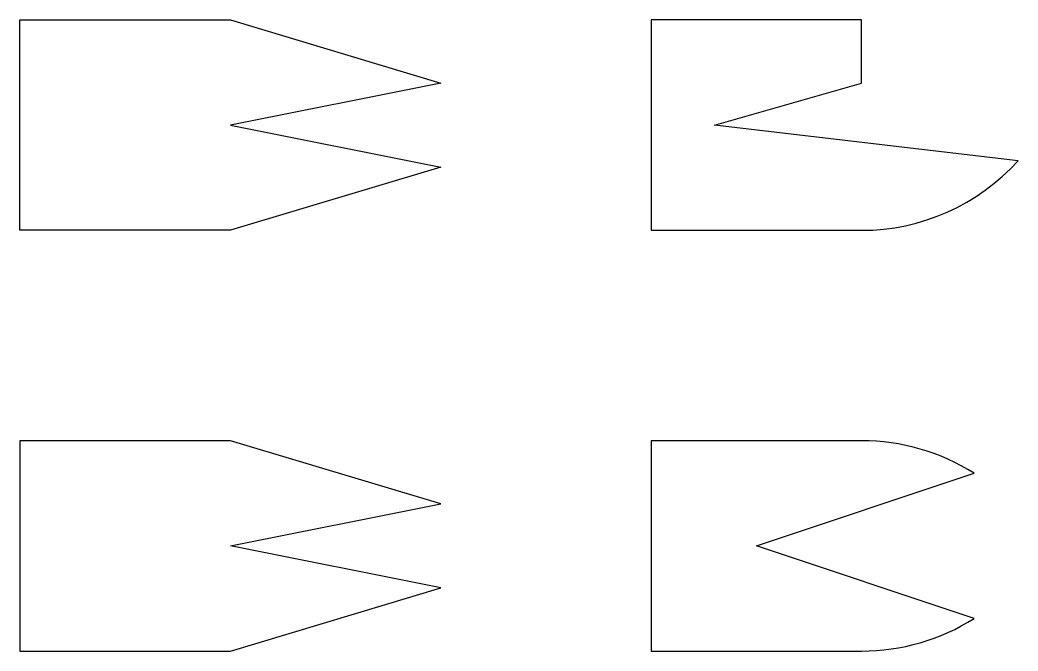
# Model space of a CAD drawing. Header units: millimetres. Extents: x 10 to 57.4, y 0 to 30.
import ezdxf

# ---------------------------------------------------------------- set-up
doc = ezdxf.new("R2010")
doc.units = ezdxf.units.MM
doc.layers.get('0').update_dxf_attribs({"lineweight": 25, "true_color": 0xffffff})

msp = doc.modelspace()

# ---------------------------------------------------------------- linework, layer by layer
for points in [[(10, 30), (20, 30), (30, 27), (20, 25), (30, 23), (20, 20), (10, 20)], [(20, 5), (30, 7), (20, 10), (10, 10), (10, 0), (20, 0), (30, 3)]]:
    msp.add_lwpolyline(points, close=True)
msp.add_lwpolyline([(50, 30), (40, 30), (40, 20), (50, 20, 0.212615), (57.433, 23.31), (43, 25), (50, 27)], format="xyb", close=True)
at = {"flags": 128}
msp.add_lwpolyline([(40, 10), (40, 0), (50, 0, 0.142025), (55.348, 1.551), (45, 5), (55.348, 8.449, 0.142025), (50, 10)], format="xyb", close=True, dxfattribs=at)

doc.saveas('drawing.dxf')
